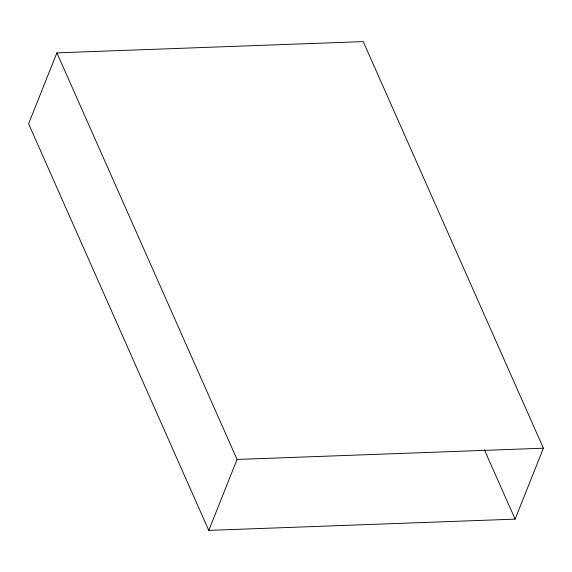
<?xml version="1.0" encoding="UTF-8"?>
<svg xmlns="http://www.w3.org/2000/svg" width="572" height="572" viewBox="0 0 572 572"><rect width="100%" height="100%" fill="white"/><g stroke="black" fill="none" stroke-linecap="round" stroke-linejoin="round"><path stroke-width="0.86" d="M56.893 52.867L28.6 123.802L208.773 530.394L515.107 519.133L543.4 448.198L363.227 41.606L56.893 52.867L237.073 459.459L208.773 530.394M237.073 459.459L543.4 448.198M484.348 449.735L515.107 519.133"/></g></svg>
